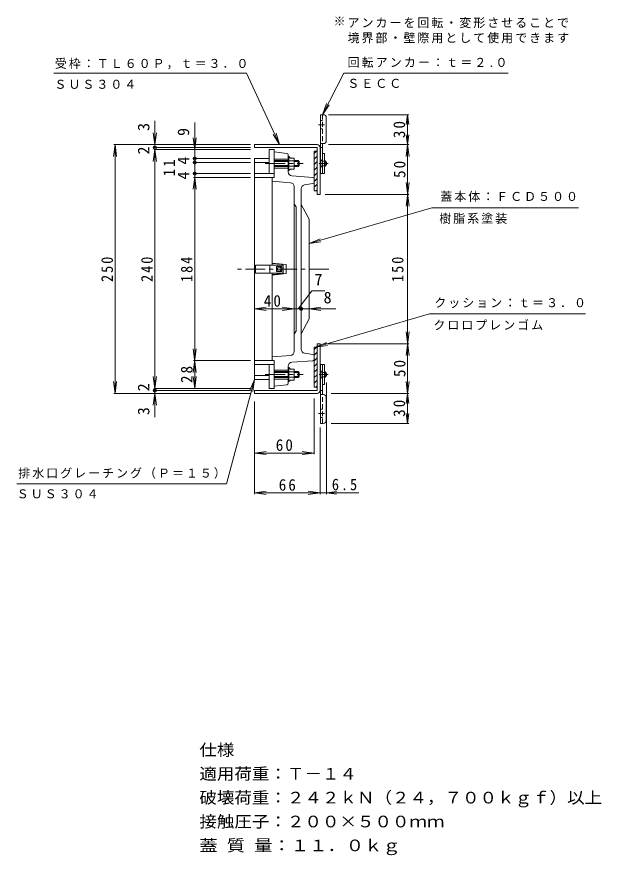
# Model space of a CAD drawing. Units: millimetres at full size, sheet at 1:4. Extents: x -727 to 730, y -548 to 397.
# Drawn here: x 143 to 730, y -445 to 397 of the extents above; entities that cross this region are included whole.
import ezdxf
from ezdxf.enums import TextEntityAlignment as Align

# ---------------------------------------------------------------- set-up
doc = ezdxf.new("R2010")
doc.units = ezdxf.units.MM
doc.header["$LTSCALE"] = 4
doc.header["$PDMODE"] = 32
doc.header["$PDSIZE"] = 3.2
for name, pattern in [('CHAIN1', [8, 5, -1, 1, -1]), ('CHAIN2', [12, 9, -1, 1, -1]), ('DASHED1', [1.8, 1.2, -0.6])]:
    doc.linetypes.add(name, pattern=pattern)
for name, color, linetype, lineweight in [('0-0_通り芯', 3, 'Continuous', 9), ('0-1_躯体', 2, 'Continuous', 9), ('0-4_その他', 7, 'Continuous', 9), ('0-5_寸法', 7, 'Continuous', 9), ('0-6_ハッチ', 6, 'Continuous', 9)]:
    doc.layers.add(name, color=color, linetype=linetype, lineweight=lineweight)
doc.styles.add('ＭＳ ゴシック', font='')
doc.styles.get('ＭＳ ゴシック').set_extended_font_data('MS Gothic')

msp = doc.modelspace()

# ---------------------------------------------------------------- linework, layer by layer
at = {"layer": '0-0_通り芯'}
for p, q in [((396.654, 239.405), (396.654, 263.405)), ((401.654, 263.405), (396.654, 263.405)), ((401.654, 235.405), (401.654, 263.405)), ((414.341, 259.57), (401.654, 261.155)), ((396.654, 254.405), (381.654, 254.405)), ((381.654, 32.405), (381.654, 254.405)), ((401.654, 253.906), (415.655, 253.906)), ((415.655, 258.081), (415.655, 240.987)), ((415.655, 256.406), (416.454, 256.406)), ((416.454, 242.405), (416.454, 256.406)), ((416.454, 256.406), (418.055, 254.93)), ((418.055, 254.93), (421.654, 254.93)), ((396.654, 250.405), (381.654, 250.405)), ((401.654, 252.405), (415.655, 252.405)), ((415.655, 251.405), (401.654, 251.405)), ((415.655, 247.405), (401.654, 247.405)), ((401.654, 246.405), (415.655, 246.405)), ((401.654, 244.906), (415.655, 244.906)), ((416.454, 252.168), (421.654, 252.168)), ((416.454, 246.643), (421.654, 246.643)), ((421.654, 252.405), (425.654, 252.405)), ((426.655, 251.405), (421.654, 251.405)), ((421.654, 247.405), (426.655, 247.405)), ((421.654, 246.405), (425.654, 246.405)), ((425.654, 246.405), (425.654, 252.405)), ((426.655, 251.405), (425.654, 252.405)), ((425.654, 246.405), (426.655, 247.405)), ((426.655, 247.405), (426.655, 251.405)), ((401.654, 239.405), (381.654, 239.405)), ((415.655, 242.405), (416.454, 242.405)), ((416.454, 242.405), (418.055, 243.881)), ((440.261, 235.505), (419.37, 236.997)), ((401.654, 235.405), (381.654, 235.405)), ((399.654, 147.405), (399.654, 235.405)), ((417.953, 230.163), (399.654, 231.536)), ((432.046, 227.927), (440.382, 229.21)), ((441.654, 230.692), (441.654, 234.009)), ((421.654, 226.175), (421.654, 60.636)), ((428.654, 223.974), (428.654, 62.837)), ((423.435, 206.18), (421.873, 208.132)), ((423.654, 205.555), (423.654, 81.256)), ((428.654, 208.405), (436.654, 193.405)), ((436.654, 193.405), (436.654, 93.405)), ((382.654, 147.405), (382.654, 139.405)), ((410.654, 147.405), (382.654, 147.405)), ((397.154, 147.405), (397.154, 139.405)), ((399.654, 149.405), (413.654, 147.905)), ((399.654, 148.905), (413.654, 147.905)), ((409.254, 146.005), (409.254, 140.805)), ((410.654, 147.405), (410.654, 139.405)), ((413.654, 138.905), (413.654, 147.905)), ((410.654, 139.405), (382.654, 139.405)), ((399.654, 139.405), (399.654, 51.405)), ((399.654, 137.905), (413.654, 138.905)), ((399.654, 137.405), (413.654, 138.905)), ((409.254, 140.805), (404.054, 140.805)), ((428.654, 78.405), (436.654, 93.405)), ((423.435, 80.631), (421.873, 78.679)), ((401.654, 51.405), (381.654, 51.405)), ((417.953, 56.647), (399.654, 55.275)), ((401.654, 51.405), (401.654, 23.405)), ((440.261, 51.306), (419.37, 49.814)), ((432.046, 58.884), (440.382, 57.601)), ((441.654, 56.118), (441.654, 52.802)), ((401.654, 47.405), (381.654, 47.405)), ((396.654, 47.405), (396.654, 23.405)), ((415.655, 28.73), (415.655, 45.824)), ((415.655, 44.405), (416.454, 44.405)), ((416.454, 44.405), (416.454, 30.405)), ((416.454, 44.405), (418.055, 42.93)), ((396.654, 36.405), (381.654, 36.405)), ((401.654, 41.905), (415.655, 41.905)), ((401.654, 40.405), (415.655, 40.405)), ((415.655, 39.405), (401.654, 39.405)), ((415.655, 35.405), (401.654, 35.405)), ((401.654, 34.405), (415.655, 34.405)), ((416.454, 40.168), (421.654, 40.168)), ((416.454, 34.643), (421.654, 34.643)), ((421.654, 40.405), (425.654, 40.405)), ((421.654, 39.405), (426.655, 39.405)), ((426.655, 35.405), (421.654, 35.405)), ((421.654, 34.405), (425.654, 34.405)), ((425.654, 40.405), (425.654, 34.405)), ((425.654, 40.405), (426.655, 39.405)), ((426.655, 35.405), (425.654, 34.405)), ((426.655, 39.405), (426.655, 35.405)), ((396.654, 32.405), (381.654, 32.405)), ((401.654, 32.905), (415.655, 32.905)), ((414.341, 27.241), (401.654, 25.655)), ((415.655, 30.405), (416.454, 30.405)), ((416.454, 30.405), (418.055, 31.88)), ((418.055, 31.88), (421.654, 31.88)), ((401.654, 23.405), (396.654, 23.405))]:
    msp.add_line(p, q, dxfattribs=at)
at = {"layer": '0-0_通り芯', "linetype": 'CHAIN1'}
for p, q in [((392.654, 249.406), (430.655, 249.406)), ((456.654, 143.405), (361.654, 143.405)), ((392.654, 37.405), (430.655, 37.405))]:
    msp.add_line(p, q, dxfattribs=at)
at = {"layer": '0-0_通り芯'}
for points in [[(418.055, 243.881), (421.654, 243.881), (421.654, 254.93)], [(409.254, 146.005), (404.054, 146.005), (404.054, 140.805)], [(418.055, 42.93), (421.654, 42.93), (421.654, 31.88)]]:
    msp.add_lwpolyline(points, dxfattribs=at)
msp.add_circle((406.654, 143.405), 2, dxfattribs=at)
for centre, radius, start, end in [((414.154, 258.081), 1.5, 0, 82.87332), ((419.655, 240.987), 4, 180, 265.91417), ((417.654, 226.175), 4, 0, 85.71117), ((432.654, 223.974), 4, 98.746, 180), ((440.154, 234.009), 1.5, 0, 85.9142), ((440.154, 230.692), 1.5, 278.74637, 0), ((422.654, 208.756), 1, 180, 218.66106), ((422.654, 205.555), 1, 0, 38.66106), ((422.654, 78.055), 1, 141.33894, 180), ((422.654, 81.256), 1, 321.33894, 0), ((417.654, 60.636), 4, 274.28883, 0), ((432.654, 62.837), 4, 180, 261.254), ((440.154, 52.802), 1.5, 274.0858, 0), ((440.154, 56.118), 1.5, 0, 81.25363), ((419.655, 45.824), 4, 94.08583, 180), ((414.154, 28.73), 1.5, 277.12668, 0)]:
    msp.add_arc(centre, radius, start, end, dxfattribs=at)
at = {"layer": '0-1_躯体'}
for p, q in [((450.954, 298.405), (448.154, 298.405)), ((448.154, 298.405), (448.154, 239.405)), ((453.954, 272.405), (453.954, 295.405)), ((381.654, 265.405), (381.654, 268.405)), ((444.654, 268.405), (381.654, 268.405)), ((444.654, 265.405), (381.654, 265.405)), ((444.654, 265.405), (444.654, 218.405)), ((447.654, 265.405), (447.654, 218.405)), ((450.954, 269.405), (448.154, 269.405)), ((450.154, 265.405), (448.154, 265.405)), ((450.154, 269.41), (450.154, 239.405)), ((447.654, 259.405), (447.654, 239.405)), ((447.654, 259.405), (448.154, 259.405)), ((447.953, 253.405), (447.953, 249.405)), ((448.154, 253.405), (447.953, 253.405)), ((448.154, 256.156), (448.154, 259.405)), ((448.154, 256.156), (448.154, 242.655)), ((450.154, 258.155), (450.154, 259.405)), ((450.154, 259.405), (452.154, 259.405)), ((452.154, 259.405), (452.154, 239.405)), ((447.953, 245.405), (447.953, 249.405)), ((448.154, 245.405), (447.953, 245.405)), ((452.654, 246.655), (452.154, 246.655)), ((452.654, 246.655), (452.654, 252.155)), ((447.654, 239.405), (452.154, 239.405)), ((448.154, 242.655), (448.154, 239.405)), ((448.154, 239.405), (450.154, 239.405)), ((450.154, 240.655), (450.154, 239.405)), ((447.654, 218.405), (444.654, 218.405)), ((447.654, 68.405), (444.654, 68.405)), ((444.654, 21.405), (444.654, 68.405)), ((447.654, 21.405), (447.654, 68.405)), ((447.654, 27.405), (447.654, 47.405)), ((447.654, 47.405), (452.154, 47.405)), ((448.154, 44.155), (448.154, 47.405)), ((448.154, -11.595), (448.154, 47.405)), ((448.154, 47.405), (450.154, 47.405)), ((448.154, 30.655), (448.154, 44.155)), ((450.154, 46.155), (450.154, 47.405)), ((450.154, 17.4), (450.154, 47.405)), ((452.154, 27.405), (452.154, 47.405)), ((447.953, 41.405), (447.953, 37.405)), ((448.154, 41.405), (447.953, 41.405)), ((447.953, 33.406), (447.953, 37.405)), ((452.654, 40.155), (452.154, 40.155)), ((452.654, 40.155), (452.654, 34.655)), ((447.654, 27.405), (448.154, 27.405)), ((448.154, 33.406), (447.953, 33.406)), ((448.154, 30.655), (448.154, 27.405)), ((450.154, 28.655), (450.154, 27.405)), ((450.154, 27.405), (452.154, 27.405)), ((381.654, 21.405), (381.654, 18.405)), ((444.654, 21.405), (381.654, 21.405)), ((444.654, 18.405), (381.654, 18.405)), ((450.154, 21.405), (448.154, 21.405)), ((450.954, 17.405), (448.154, 17.405)), ((453.954, 14.405), (453.954, -8.595)), ((450.954, -11.595), (448.154, -11.595))]:
    msp.add_line(p, q, dxfattribs=at)
at = {"layer": '0-1_躯体', "linetype": 'DASHED1'}
for p, q in [((450.154, 298.4), (450.154, 269.41)), ((450.154, 292.655), (448.154, 292.655)), ((450.154, 284.155), (448.154, 284.155)), ((449.954, 251.655), (448.154, 253.405)), ((449.954, 247.155), (448.154, 245.405)), ((449.954, 251.655), (450.154, 251.655)), ((452.154, 251.655), (450.154, 251.655)), ((452.154, 247.155), (450.154, 247.155)), ((449.954, 39.655), (448.154, 41.405)), ((449.954, 35.155), (448.154, 33.405)), ((449.954, 35.155), (450.154, 35.155)), ((452.154, 39.655), (450.154, 39.655)), ((452.154, 35.155), (450.154, 35.155)), ((450.154, -11.59), (450.154, 17.4)), ((450.154, 2.655), (448.154, 2.655)), ((450.154, -5.845), (448.154, -5.845))]:
    msp.add_line(p, q, dxfattribs=at)
at = {"layer": '0-1_躯体', "linetype": 'CHAIN2'}
for p, q in [((452.154, 288.405), (446.154, 288.405)), ((455.702, 249.405), (446.617, 249.405)), ((455.702, 37.405), (446.617, 37.405)), ((452.154, -1.595), (446.154, -1.595))]:
    msp.add_line(p, q, dxfattribs=at)
at = {"layer": '0-1_躯体', "linetype": 'DASHED1'}
for points in [[(449.954, 251.655), (449.954, 247.155), (450.154, 247.155)], [(449.954, 35.155), (449.954, 39.655), (450.154, 39.655)]]:
    msp.add_lwpolyline(points, dxfattribs=at)
at = {"layer": '0-1_躯体'}
for points in [[(452.654, 246.655), (454.154, 248.405), (454.154, 250.405), (452.654, 252.155), (452.154, 252.155)], [(452.654, 40.155), (454.154, 38.405), (454.154, 36.406), (452.654, 34.655), (452.154, 34.655)]]:
    msp.add_lwpolyline(points, dxfattribs=at)
for centre, start, end in [((450.954, 295.405), 0, 90), ((450.954, 272.405), 270, 0), ((444.654, 265.405), 0, 90), ((444.654, 21.405), 270, 0), ((450.954, 14.405), 0, 90), ((450.954, -8.595), 270, 0)]:
    msp.add_arc(centre, 3, start, end, dxfattribs=at)
at = {"layer": '0-4_その他'}
for p, q in [((536.854, 298.405), (456.154, 298.405)), ((535.654, 298.405), (534.348, 288.491)), ((535.654, 298.405), (536.959, 288.491)), ((535.654, 298.405), (535.654, 268.405)), ((281.654, -5.324), (281.654, 292.135)), ((321.654, 23.405), (321.654, 290.568)), ((281.654, 268.405), (280.088, 280.303)), ((281.654, 268.405), (283.22, 280.303)), ((535.654, 268.405), (534.348, 278.32)), ((535.654, 268.405), (536.959, 278.32)), ((321.654, 263.405), (320.088, 275.303)), ((321.654, 263.405), (323.22, 275.303)), ((241.654, 268.405), (240.088, 256.508)), ((377.654, 268.405), (240.454, 268.405)), ((241.654, 18.405), (241.654, 268.405)), ((241.654, 268.405), (243.22, 256.508)), ((281.654, 263.405), (280.088, 251.508)), ((377.654, 265.405), (280.454, 265.405)), ((377.654, 263.405), (280.454, 263.405)), ((281.654, 263.405), (283.22, 251.508)), ((456.154, 268.405), (536.854, 268.405)), ((535.654, 268.405), (534.087, 256.508)), ((535.654, 268.405), (537.22, 256.508)), ((535.654, 218.405), (535.654, 268.405)), ((377.654, 254.405), (320.454, 254.405)), ((377.654, 250.405), (320.454, 250.405)), ((377.654, 239.405), (320.454, 239.405)), ((321.654, 235.405), (320.088, 223.508)), ((377.654, 235.405), (320.454, 235.405)), ((321.654, 235.405), (323.22, 223.508)), ((534.087, 230.303), (537.22, 206.508)), ((537.22, 230.303), (534.087, 206.508)), ((452.654, 218.405), (536.854, 218.405)), ((535.654, 68.405), (535.654, 218.405)), ((439.308, 121.445), (425.766, 103.405)), ((439.308, 121.445), (452.443, 121.445)), ((381.654, 103.405), (393.551, 104.972)), ((381.654, 103.405), (463.686, 103.405)), ((381.654, 103.405), (393.551, 101.839)), ((421.654, 103.405), (409.757, 104.972)), ((421.654, 103.405), (409.757, 101.839)), ((436.654, 103.405), (448.551, 104.972)), ((436.654, 103.405), (448.551, 101.839)), ((537.22, 56.508), (534.087, 80.303)), ((534.087, 56.508), (537.22, 80.303)), ((452.654, 68.405), (536.854, 68.405)), ((535.654, 18.405), (535.654, 68.405)), ((323.22, 63.303), (320.088, 39.508)), ((320.088, 63.303), (323.22, 39.508)), ((377.654, 51.405), (320.454, 51.405)), ((281.654, 23.405), (280.088, 35.303)), ((281.654, 23.405), (283.22, 35.303)), ((321.654, 23.405), (320.088, 35.303)), ((321.654, 23.405), (323.22, 35.303)), ((241.654, 18.405), (240.088, 30.303)), ((241.654, 18.405), (243.22, 30.303)), ((454.154, -82.595), (454.154, 29.405)), ((535.654, 18.405), (534.087, 30.303)), ((535.654, 18.405), (537.22, 30.303)), ((377.654, 18.405), (240.454, 18.405)), ((281.654, 18.405), (280.088, 6.508)), ((377.654, 23.405), (280.454, 23.405)), ((377.654, 21.405), (280.454, 21.405)), ((281.654, 18.405), (283.22, 6.508)), ((458.954, 18.405), (536.854, 18.405)), ((535.654, 18.405), (534.348, 8.491)), ((535.654, 18.405), (536.959, 8.491)), ((535.654, 18.405), (535.654, -11.595)), ((381.654, 10.405), (381.654, -82.595)), ((441.654, 13.405), (441.654, -42.595)), ((535.654, -11.595), (534.348, -1.68)), ((535.654, -11.595), (536.959, -1.68)), ((447.654, -15.631), (447.654, -82.595)), ((536.854, -11.595), (458.954, -11.595)), ((381.654, -41.395), (393.551, -39.829)), ((381.654, -41.395), (393.551, -42.961)), ((381.654, -41.395), (441.654, -41.395)), ((441.654, -41.395), (429.757, -39.829)), ((441.654, -41.395), (429.757, -42.961)), ((381.654, -81.395), (393.551, -79.829)), ((381.654, -81.395), (393.551, -82.961)), ((381.654, -81.395), (447.654, -81.395)), ((447.654, -81.395), (435.757, -79.829)), ((447.654, -81.395), (435.757, -82.961)), ((447.654, -81.395), (437.739, -80.09)), ((447.654, -81.395), (437.739, -82.7)), ((447.654, -81.395), (454.154, -81.395)), ((454.154, -81.395), (464.068, -80.09)), ((454.154, -81.395), (464.068, -82.7)), ((454.154, -81.395), (486.612, -81.395))]:
    msp.add_line(p, q, dxfattribs=at)
for p in [(281.654, 265.405), (321.654, 254.405), (321.654, 250.405), (321.654, 239.405), (428.654, 103.405), (281.654, 21.405)]:
    msp.add_point(p, dxfattribs=at)
at = {"layer": '0-5_寸法'}
for p, q in [((180.201, 340.085), (373.659, 340.085)), ((471.511, 340.085), (450.154, 298.405)), ((471.511, 340.085), (636.764, 340.085)), ((450.154, 298.405), (454.185, 309.708)), ((450.154, 298.405), (456.973, 308.279)), ((407.056, 268.405), (403.451, 279.851)), ((560.156, 205.025), (707.368, 205.025)), ((436.654, 168.995), (448.514, 170.824)), ((557.797, 98.35), (443.154, 64.905)), ((557.797, 98.35), (714.444, 98.35)), ((443.154, 64.905), (454.136, 69.741)), ((443.154, 64.905), (455.014, 66.734)), ((381.654, 32.405), (353.572, -72.399)), ((381.654, 32.405), (377.062, 21.319)), ((381.654, 32.405), (380.088, 20.508)), ((353.572, -72.399), (142.831, -72.399))]:
    msp.add_line(p, q, dxfattribs=at)
for points in [[(373.659, 340.085), (407.056, 268.405), (400.611, 278.528)], [(560.156, 205.025), (436.654, 168.995), (447.637, 173.831)]]:
    msp.add_lwpolyline(points, dxfattribs=at)
at = {"layer": '0-6_ハッチ'}
for p, q in [((441.654, 259.59), (443.969, 261.905)), ((441.654, 261.905), (441.654, 221.905)), ((444.654, 261.905), (441.654, 261.905)), ((444.654, 221.905), (444.654, 261.905)), ((441.654, 253.933), (444.654, 256.933)), ((441.654, 248.276), (444.654, 251.276)), ((441.654, 242.619), (444.654, 245.619)), ((441.654, 236.962), (444.654, 239.962)), ((441.654, 231.306), (444.654, 234.306)), ((441.654, 225.649), (444.654, 228.649)), ((441.654, 221.905), (444.654, 221.905)), ((443.567, 221.905), (444.654, 222.992)), ((441.654, 62.59), (443.969, 64.905)), ((441.654, 64.905), (441.654, 24.905)), ((444.654, 64.905), (441.654, 64.905)), ((441.654, 56.933), (444.654, 59.933)), ((444.654, 24.905), (444.654, 64.905)), ((441.654, 51.276), (444.654, 54.276)), ((441.654, 45.619), (444.654, 48.619)), ((441.654, 39.962), (444.654, 42.962)), ((441.654, 34.306), (444.654, 37.306)), ((441.654, 28.649), (444.654, 31.649)), ((443.567, 24.905), (444.654, 25.992)), ((441.654, 24.905), (444.654, 24.905))]:
    msp.add_line(p, q, dxfattribs=at)

# ---------------------------------------------------------------- texts
at = {"layer": '0-4_その他', "color": 2, "style": 'ＭＳ ゴシック'}
for s, p in [('3', (279.654, 282.14)), ('9', (319.654, 277.108)), ('2', (279.654, 258.489)), ('4', (319.654, 248.405)), ('4', (319.654, 233.405)), ('2', (279.654, 20.599)), ('3', (279.654, -3.329))]:
    msp.add_text(s, height=11.73, rotation=90, dxfattribs=at).set_placement(p, align=Align.BOTTOM_LEFT)
for s, p in [('7', (442.111, 123.473)), ('8', (451.265, 105.405))]:
    msp.add_text(s, height=11.73, dxfattribs=at).set_placement(p, align=Align.BOTTOM_LEFT)
at = {"layer": '0-4_その他', "color": 2, "char_height": 11.73, "attachment_point": 7, "rotation": 90, "style": 'ＭＳ ゴシック'}
for s, insert in [('\\T1.27;\\W0.95;30', (533.254, 274.905)), ('\\T1.27;\\W0.95;11', (301.789, 236.405)), ('\\T1.27;\\W0.95;50', (533.654, 234.905)), ('\\T1.27;\\W0.9;250', (239.654, 130.405)), ('\\T1.27;\\W0.9;240', (279.654, 130.405)), ('\\T1.27;\\W0.9;184', (319.654, 130.405)), ('\\T1.27;\\W0.9;150', (531.654, 130.405)), ('\\T1.27;\\W0.95;50', (533.654, 34.905)), ('\\T1.27;\\W0.95;28', (319.654, 28.905)), ('\\T1.27;\\W0.95;30', (533.254, -5.095))]:
    msp.add_mtext(s, dxfattribs=dict(at, insert=insert))
at = {"layer": '0-4_その他', "color": 2, "char_height": 11.73, "attachment_point": 7, "style": 'ＭＳ ゴシック'}
for s, insert in [('\\T1.27;\\W0.95;40', (391.154, 105.405)), ('\\T1.27;\\W0.95;60', (403.154, -39.395)), ('\\T1.27;\\W0.9;6.5', (459.526, -78.995)), ('\\T1.27;\\W0.95;66', (406.154, -79.395))]:
    msp.add_mtext(s, dxfattribs=dict(at, insert=insert))
at = {"layer": '0-5_寸法', "style": 'ＭＳ ゴシック'}
msp.add_text('※', height=8.798, dxfattribs=at).set_placement((461.31, 385.309), align=Align.BOTTOM_LEFT)
at = {"layer": '0-5_寸法', "color": 2, "style": 'ＭＳ ゴシック'}
for s, width, p in [('仕様', 1.1, (326.377, -348.946)), ('適用荷重：Ｔ－１４', 1.1, (326.377, -372.946)), ('破壊荷重：２４２ｋＮ（２４，７００ｋｇｆ）以上', 1.1, (326.377, -396.946)), ('接触圧子：２００×５００ｍｍ', 1.1, (326.377, -420.946)), ('蓋 質 量：１１．０ｋｇ', 1.15, (326.377, -444.946))]:
    msp.add_text(s, height=11.73, dxfattribs=dict(at, width=width)).set_placement(p, align=Align.BOTTOM_LEFT)
at = {"layer": '0-5_寸法', "char_height": 8.798, "attachment_point": 7, "style": 'ＭＳ ゴシック'}
for s, insert in [('\\T1.17;アンカーを回転・変形させることで', (475.31, 385.309)), ('\\T1.17;境界部・壁際用として使用できます', (475.31, 370.129)), ('\\T1.17;受枠：ＴＬ６０Ｐ，ｔ＝３．０', (181.128, 344.12)), ('\\T1.18;回転アンカー：ｔ＝２.０', (475.31, 345.534)), ('\\T1.17;ＳＵＳ３０４', (180.74, 324.334)), ('\\T1.17;ＳＥＣＣ', (475.118, 325.265)), ('\\T1.17;蓋本体：ＦＣＤ５００', (568.53, 210.847)), ('\\T1.17;樹脂系塗装', (567.549, 188.77)), ('\\T1.17;クッション：ｔ＝３．０', (562.544, 104.173)), ('\\T1.17;クロロプレンゴム', (561.562, 82.095)), ('\\T1.17;排水口グレーチング（Ｐ＝１５）', (144.384, -67.258)), ('\\T1.17;ＳＵＳ３０４', (142.831, -87.038))]:
    msp.add_mtext(s, dxfattribs=dict(at, insert=insert))

doc.saveas('drawing.dxf')
